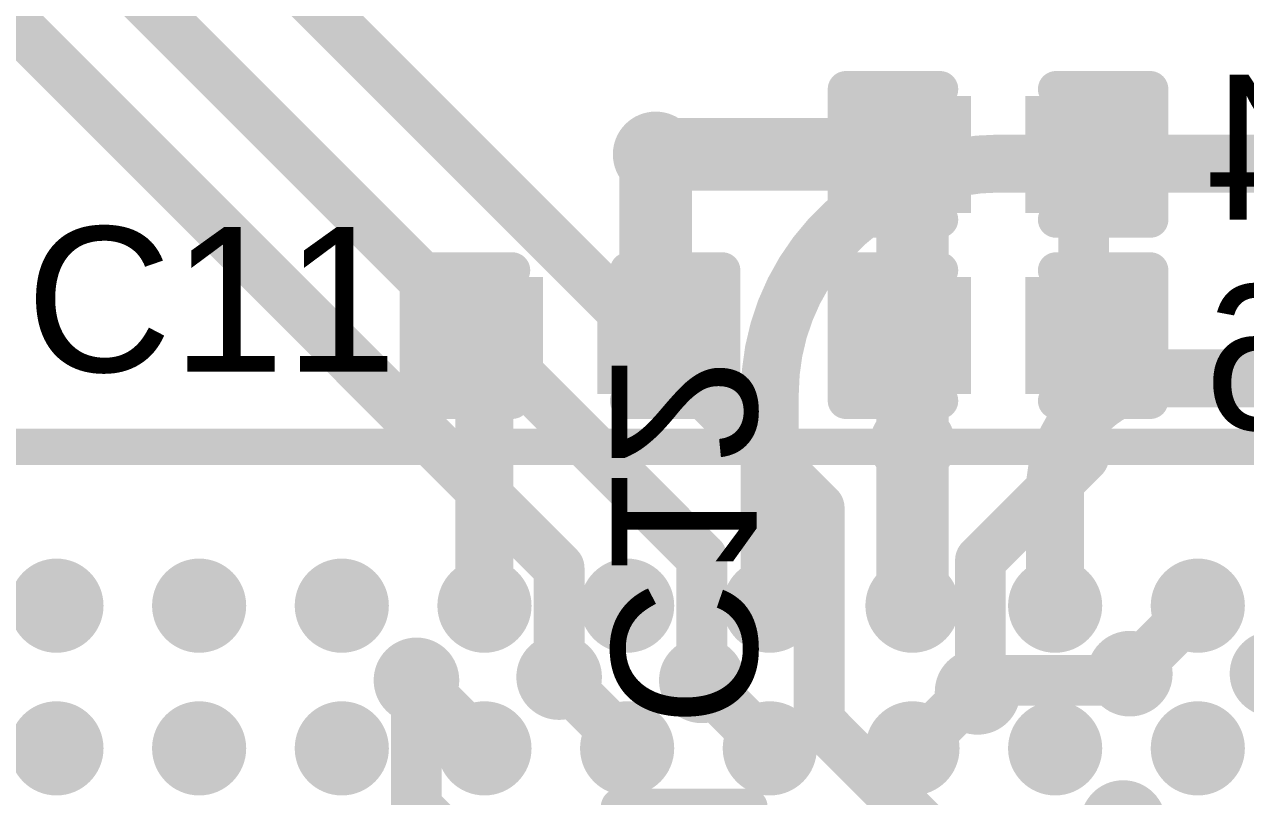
# Model space of a CAD drawing. Header units: inches. Extents: x 28 to 136, y 32 to 73.
# Drawn here: x 42.27 to 46.549, y 64.374 to 67.08 of the extents above; entities that cross this region are included whole.
import ezdxf

# ---------------------------------------------------------------- set-up
doc = ezdxf.new("R2010")
doc.units = ezdxf.units.IN
for name, color, linetype in [('Bottom Layer', 5, 'Continuous'), ('Bottom Overlay', 54, 'Continuous'), ('Bottom Paste', 16, 'Continuous'), ('Bottom Solder', 6, 'Continuous'), ('Top Layer', 1, 'Continuous'), ('Top Overlay', 2, 'Continuous'), ('Top Paste', 8, 'Continuous'), ('Top Solder', 216, 'Continuous'), ('Via Holes', 16, 'Continuous')]:
    doc.layers.add(name, color=color, linetype=linetype)
doc.styles.add('Arial', font='', dxfattribs={"height": 0.2})
doc.styles.get('Arial').set_extended_font_data('Arial')

# ---------------------------------------------------------------- blocks, each defined once
blk = doc.blocks.new('82_VFBGA_7')
at = {"layer": 'Top Layer'}
h = blk.add_hatch(color=1, dxfattribs=at)
edge = h.paths.add_edge_path()
edge.add_arc((-2.25, 2.25), 0.11, 0, 360)
h = blk.add_hatch(color=1, dxfattribs=at)
edge = h.paths.add_edge_path()
edge.add_arc((-1.75, 2.25), 0.11, 0, 360)
h = blk.add_hatch(color=1, dxfattribs=at)
edge = h.paths.add_edge_path()
edge.add_arc((-1.25, 2.25), 0.11, 0, 360)
h = blk.add_hatch(color=1, dxfattribs=at)
edge = h.paths.add_edge_path()
edge.add_arc((-0.75, 2.25), 0.11, 0, 360)
h = blk.add_hatch(color=1, dxfattribs=at)
edge = h.paths.add_edge_path()
edge.add_arc((-0.25, 2.25), 0.11, 0, 360)
h = blk.add_hatch(color=1, dxfattribs=at)
edge = h.paths.add_edge_path()
edge.add_arc((0.25, 2.25), 0.11, 0, 360)
h = blk.add_hatch(color=1, dxfattribs=at)
edge = h.paths.add_edge_path()
edge.add_arc((0.75, 2.25), 0.11, 0, 360)
h = blk.add_hatch(color=1, dxfattribs=at)
edge = h.paths.add_edge_path()
edge.add_arc((1.25, 2.25), 0.11, 0, 360)
h = blk.add_hatch(color=1, dxfattribs=at)
edge = h.paths.add_edge_path()
edge.add_arc((1.75, 2.25), 0.11, 0, 360)
h = blk.add_hatch(color=1, dxfattribs=at)
edge = h.paths.add_edge_path()
edge.add_arc((-2.25, 1.75), 0.11, 0, 360)
h = blk.add_hatch(color=1, dxfattribs=at)
edge = h.paths.add_edge_path()
edge.add_arc((-1.75, 1.75), 0.11, 0, 360)
h = blk.add_hatch(color=1, dxfattribs=at)
edge = h.paths.add_edge_path()
edge.add_arc((-1.25, 1.75), 0.11, 0, 360)
h = blk.add_hatch(color=1, dxfattribs=at)
edge = h.paths.add_edge_path()
edge.add_arc((-0.75, 1.75), 0.11, 0, 360)
h = blk.add_hatch(color=1, dxfattribs=at)
edge = h.paths.add_edge_path()
edge.add_arc((-0.25, 1.75), 0.11, 0, 360)
h = blk.add_hatch(color=1, dxfattribs=at)
edge = h.paths.add_edge_path()
edge.add_arc((0.25, 1.75), 0.11, 0, 360)
h = blk.add_hatch(color=1, dxfattribs=at)
edge = h.paths.add_edge_path()
edge.add_arc((0.75, 1.75), 0.11, 0, 360)
h = blk.add_hatch(color=1, dxfattribs=at)
edge = h.paths.add_edge_path()
edge.add_arc((1.25, 1.75), 0.11, 0, 360)
h = blk.add_hatch(color=1, dxfattribs=at)
edge = h.paths.add_edge_path()
edge.add_arc((1.75, 1.75), 0.11, 0, 360)
at = {"layer": 'Top Paste'}
h = blk.add_hatch(color=8, dxfattribs=at)
edge = h.paths.add_edge_path()
edge.add_arc((-2.25, 2.25), 0.11, 0, 360)
h = blk.add_hatch(color=8, dxfattribs=at)
edge = h.paths.add_edge_path()
edge.add_arc((-1.75, 2.25), 0.11, 0, 360)
h = blk.add_hatch(color=8, dxfattribs=at)
edge = h.paths.add_edge_path()
edge.add_arc((-1.25, 2.25), 0.11, 0, 360)
h = blk.add_hatch(color=8, dxfattribs=at)
edge = h.paths.add_edge_path()
edge.add_arc((-0.75, 2.25), 0.11, 0, 360)
h = blk.add_hatch(color=8, dxfattribs=at)
edge = h.paths.add_edge_path()
edge.add_arc((-0.25, 2.25), 0.11, 0, 360)
h = blk.add_hatch(color=8, dxfattribs=at)
edge = h.paths.add_edge_path()
edge.add_arc((0.25, 2.25), 0.11, 0, 360)
h = blk.add_hatch(color=8, dxfattribs=at)
edge = h.paths.add_edge_path()
edge.add_arc((0.75, 2.25), 0.11, 0, 360)
h = blk.add_hatch(color=8, dxfattribs=at)
edge = h.paths.add_edge_path()
edge.add_arc((1.25, 2.25), 0.11, 0, 360)
h = blk.add_hatch(color=8, dxfattribs=at)
edge = h.paths.add_edge_path()
edge.add_arc((1.75, 2.25), 0.11, 0, 360)
h = blk.add_hatch(color=8, dxfattribs=at)
edge = h.paths.add_edge_path()
edge.add_arc((-2.25, 1.75), 0.11, 0, 360)
h = blk.add_hatch(color=8, dxfattribs=at)
edge = h.paths.add_edge_path()
edge.add_arc((-1.75, 1.75), 0.11, 0, 360)
h = blk.add_hatch(color=8, dxfattribs=at)
edge = h.paths.add_edge_path()
edge.add_arc((-1.25, 1.75), 0.11, 0, 360)
h = blk.add_hatch(color=8, dxfattribs=at)
edge = h.paths.add_edge_path()
edge.add_arc((-0.75, 1.75), 0.11, 0, 360)
h = blk.add_hatch(color=8, dxfattribs=at)
edge = h.paths.add_edge_path()
edge.add_arc((-0.25, 1.75), 0.11, 0, 360)
h = blk.add_hatch(color=8, dxfattribs=at)
edge = h.paths.add_edge_path()
edge.add_arc((0.25, 1.75), 0.11, 0, 360)
h = blk.add_hatch(color=8, dxfattribs=at)
edge = h.paths.add_edge_path()
edge.add_arc((0.75, 1.75), 0.11, 0, 360)
h = blk.add_hatch(color=8, dxfattribs=at)
edge = h.paths.add_edge_path()
edge.add_arc((1.25, 1.75), 0.11, 0, 360)
h = blk.add_hatch(color=8, dxfattribs=at)
edge = h.paths.add_edge_path()
edge.add_arc((1.75, 1.75), 0.11, 0, 360)
at = {"layer": 'Top Solder'}
h = blk.add_hatch(color=216, dxfattribs=at)
edge = h.paths.add_edge_path()
edge.add_arc((-2.25, 2.25), 0.165, 0, 360)
h = blk.add_hatch(color=216, dxfattribs=at)
edge = h.paths.add_edge_path()
edge.add_arc((-1.75, 2.25), 0.165, 0, 360)
h = blk.add_hatch(color=216, dxfattribs=at)
edge = h.paths.add_edge_path()
edge.add_arc((-1.25, 2.25), 0.165, 0, 360)
h = blk.add_hatch(color=216, dxfattribs=at)
edge = h.paths.add_edge_path()
edge.add_arc((-0.75, 2.25), 0.165, 0, 360)
h = blk.add_hatch(color=216, dxfattribs=at)
edge = h.paths.add_edge_path()
edge.add_arc((-0.25, 2.25), 0.165, 0, 360)
h = blk.add_hatch(color=216, dxfattribs=at)
edge = h.paths.add_edge_path()
edge.add_arc((0.25, 2.25), 0.165, 0, 360)
h = blk.add_hatch(color=216, dxfattribs=at)
edge = h.paths.add_edge_path()
edge.add_arc((0.75, 2.25), 0.165, 0, 360)
h = blk.add_hatch(color=216, dxfattribs=at)
edge = h.paths.add_edge_path()
edge.add_arc((1.25, 2.25), 0.165, 0, 360)
h = blk.add_hatch(color=216, dxfattribs=at)
edge = h.paths.add_edge_path()
edge.add_arc((1.75, 2.25), 0.165, 0, 360)
h = blk.add_hatch(color=216, dxfattribs=at)
edge = h.paths.add_edge_path()
edge.add_arc((-2.25, 1.75), 0.165, 0, 360)
h = blk.add_hatch(color=216, dxfattribs=at)
edge = h.paths.add_edge_path()
edge.add_arc((-1.75, 1.75), 0.165, 0, 360)
h = blk.add_hatch(color=216, dxfattribs=at)
edge = h.paths.add_edge_path()
edge.add_arc((-1.25, 1.75), 0.165, 0, 360)
h = blk.add_hatch(color=216, dxfattribs=at)
edge = h.paths.add_edge_path()
edge.add_arc((-0.75, 1.75), 0.165, 0, 360)
h = blk.add_hatch(color=216, dxfattribs=at)
edge = h.paths.add_edge_path()
edge.add_arc((-0.25, 1.75), 0.165, 0, 360)
h = blk.add_hatch(color=216, dxfattribs=at)
edge = h.paths.add_edge_path()
edge.add_arc((0.25, 1.75), 0.165, 0, 360)
h = blk.add_hatch(color=216, dxfattribs=at)
edge = h.paths.add_edge_path()
edge.add_arc((0.75, 1.75), 0.165, 0, 360)
h = blk.add_hatch(color=216, dxfattribs=at)
edge = h.paths.add_edge_path()
edge.add_arc((1.25, 1.75), 0.165, 0, 360)
h = blk.add_hatch(color=216, dxfattribs=at)
edge = h.paths.add_edge_path()
edge.add_arc((1.75, 1.75), 0.165, 0, 360)
at = {"layer": 'Top Overlay', "const_width": 0.127}
blk.add_lwpolyline([(-2.8067, 2.8067), (2.7686, 2.8067)], dxfattribs=at)
blk = doc.blocks.new('C___0201_B_75')
at = {"layer": 'Bottom Layer'}
for points in [[(-0.45, 0.15), (-0.15, 0.15), (-0.15, -0.15), (-0.45, -0.15)], [(0.15, 0.15), (0.45, 0.15), (0.45, -0.15), (0.15, -0.15)]]:
    blk.add_hatch(color=5, dxfattribs=at).paths.add_polyline_path(points)
at = {"layer": 'Bottom Paste'}
for points in [[(-0.45, 0.15), (-0.15, 0.15), (-0.15, -0.15), (-0.45, -0.15)], [(0.15, 0.15), (0.45, 0.15), (0.45, -0.15), (0.15, -0.15)]]:
    blk.add_hatch(color=16, dxfattribs=at).paths.add_polyline_path(points)
at = {"layer": 'Bottom Solder'}
for points in [[(-0.505, 0.205), (-0.095, 0.205), (-0.095, -0.205), (-0.505, -0.205)], [(0.095, 0.205), (0.505, 0.205), (0.505, -0.205), (0.095, -0.205)]]:
    blk.add_hatch(color=6, dxfattribs=at).paths.add_polyline_path(points)
at = {"layer": 'Bottom Overlay', "const_width": 0.127}
for points in [[(-0.2032, 0.2286), (-0.5334, 0.2286)], [(-0.5334, -0.2286), (-0.5334, 0.2286)], [(0.5334, 0.2286), (0.2032, 0.2286)], [(0.5334, -0.2286), (0.5334, 0.2286)], [(-0.2032, -0.2286), (-0.5334, -0.2286)], [(0.5334, -0.2286), (0.2032, -0.2286)]]:
    blk.add_lwpolyline(points, dxfattribs=at)
at = {"layer": 'Bottom Overlay', "const_width": 0.0635}
for points in [[(-0.5651, 0.2286, 1), (-0.5016, 0.2286, 1)], [(-0.5651, 0.2286, 1), (-0.5016, 0.2286, 1)], [(-0.2349, 0.2286, 1), (-0.1714, 0.2286, 1)], [(0.1714, 0.2286, 1), (0.2349, 0.2286, 1)], [(0.5016, 0.2286, 1), (0.5651, 0.2286, 1)], [(0.5016, 0.2286, 1), (0.5651, 0.2286, 1)], [(-0.5651, -0.2286, 1), (-0.5016, -0.2286, 1)], [(-0.5651, -0.2286, 1), (-0.5016, -0.2286, 1)], [(-0.2349, -0.2286, 1), (-0.1714, -0.2286, 1)], [(0.1714, -0.2286, 1), (0.2349, -0.2286, 1)], [(0.5016, -0.2286, 1), (0.5651, -0.2286, 1)], [(0.5016, -0.2286, 1), (0.5651, -0.2286, 1)]]:
    blk.add_lwpolyline(points, format="xyb", close=True, dxfattribs=at)
blk = doc.blocks.new('C___0201_76')
at = {"layer": 'Top Layer'}
for points in [[(-0.45, 0.15), (-0.15, 0.15), (-0.15, -0.15), (-0.45, -0.15)], [(0.15, 0.15), (0.45, 0.15), (0.45, -0.15), (0.15, -0.15)]]:
    blk.add_hatch(color=1, dxfattribs=at).paths.add_polyline_path(points)
at = {"layer": 'Top Paste'}
for points in [[(-0.45, 0.15), (-0.15, 0.15), (-0.15, -0.15), (-0.45, -0.15)], [(0.15, 0.15), (0.45, 0.15), (0.45, -0.15), (0.15, -0.15)]]:
    blk.add_hatch(color=8, dxfattribs=at).paths.add_polyline_path(points)
at = {"layer": 'Top Solder'}
for points in [[(-0.505, 0.205), (-0.095, 0.205), (-0.095, -0.205), (-0.505, -0.205)], [(0.095, 0.205), (0.505, 0.205), (0.505, -0.205), (0.095, -0.205)]]:
    blk.add_hatch(color=216, dxfattribs=at).paths.add_polyline_path(points)
at = {"layer": 'Top Overlay', "const_width": 0.127}
for points in [[(-0.2032, 0.2286), (-0.5334, 0.2286)], [(-0.5334, 0.2286), (-0.5334, -0.2286)], [(0.5334, 0.2286), (0.2032, 0.2286)], [(0.5334, 0.2286), (0.5334, -0.2286)], [(-0.2032, -0.2286), (-0.5334, -0.2286)], [(0.5334, -0.2286), (0.2032, -0.2286)]]:
    blk.add_lwpolyline(points, dxfattribs=at)
at = {"layer": 'Top Overlay', "const_width": 0.0635}
for points in [[(-0.5651, 0.2286, 1), (-0.5016, 0.2286, 1)], [(-0.5651, 0.2286, 1), (-0.5016, 0.2286, 1)], [(-0.2349, 0.2286, 1), (-0.1714, 0.2286, 1)], [(0.1714, 0.2286, 1), (0.2349, 0.2286, 1)], [(0.5016, 0.2286, 1), (0.5651, 0.2286, 1)], [(0.5016, 0.2286, 1), (0.5651, 0.2286, 1)], [(-0.5651, -0.2286, 1), (-0.5016, -0.2286, 1)], [(-0.5651, -0.2286, 1), (-0.5016, -0.2286, 1)], [(-0.2349, -0.2286, 1), (-0.1714, -0.2286, 1)], [(0.1714, -0.2286, 1), (0.2349, -0.2286, 1)], [(0.5016, -0.2286, 1), (0.5651, -0.2286, 1)], [(0.5016, -0.2286, 1), (0.5651, -0.2286, 1)]]:
    blk.add_lwpolyline(points, format="xyb", close=True, dxfattribs=at)
blk = doc.blocks.new('C___0201_B_81')
at = {"layer": 'Bottom Layer'}
for points in [[(-0.45, 0.15), (-0.15, 0.15), (-0.15, -0.15), (-0.45, -0.15)], [(0.15, 0.15), (0.45, 0.15), (0.45, -0.15), (0.15, -0.15)]]:
    blk.add_hatch(color=5, dxfattribs=at).paths.add_polyline_path(points)
at = {"layer": 'Bottom Paste'}
for points in [[(-0.45, 0.15), (-0.15, 0.15), (-0.15, -0.15), (-0.45, -0.15)], [(0.15, 0.15), (0.45, 0.15), (0.45, -0.15), (0.15, -0.15)]]:
    blk.add_hatch(color=16, dxfattribs=at).paths.add_polyline_path(points)
at = {"layer": 'Bottom Solder'}
for points in [[(-0.505, 0.205), (-0.095, 0.205), (-0.095, -0.205), (-0.505, -0.205)], [(0.095, 0.205), (0.505, 0.205), (0.505, -0.205), (0.095, -0.205)]]:
    blk.add_hatch(color=6, dxfattribs=at).paths.add_polyline_path(points)
at = {"layer": 'Bottom Overlay', "const_width": 0.127}
for points in [[(-0.5334, 0.2286), (-0.2032, 0.2286)], [(-0.5334, -0.2286), (-0.5334, 0.2286)], [(0.2032, 0.2286), (0.5334, 0.2286)], [(0.5334, -0.2286), (0.5334, 0.2286)], [(-0.5334, -0.2286), (-0.2032, -0.2286)], [(0.2032, -0.2286), (0.5334, -0.2286)]]:
    blk.add_lwpolyline(points, dxfattribs=at)
at = {"layer": 'Bottom Overlay', "const_width": 0.0635}
for points in [[(-0.5651, 0.2286, 1), (-0.5016, 0.2286, 1)], [(-0.5651, 0.2286, 1), (-0.5016, 0.2286, 1)], [(-0.2349, 0.2286, 1), (-0.1714, 0.2286, 1)], [(0.1714, 0.2286, 1), (0.2349, 0.2286, 1)], [(0.5016, 0.2286, 1), (0.5651, 0.2286, 1)], [(0.5016, 0.2286, 1), (0.5651, 0.2286, 1)], [(-0.5651, -0.2286, 1), (-0.5016, -0.2286, 1)], [(-0.5651, -0.2286, 1), (-0.5016, -0.2286, 1)], [(-0.2349, -0.2286, 1), (-0.1714, -0.2286, 1)], [(0.1714, -0.2286, 1), (0.2349, -0.2286, 1)], [(0.5016, -0.2286, 1), (0.5651, -0.2286, 1)], [(0.5016, -0.2286, 1), (0.5651, -0.2286, 1)]]:
    blk.add_lwpolyline(points, format="xyb", close=True, dxfattribs=at)
blk = doc.blocks.new('C___0201_B_83')
at = {"layer": 'Bottom Layer'}
for points in [[(-0.45, 0.15), (-0.15, 0.15), (-0.15, -0.15), (-0.45, -0.15)], [(0.15, 0.15), (0.45, 0.15), (0.45, -0.15), (0.15, -0.15)]]:
    blk.add_hatch(color=5, dxfattribs=at).paths.add_polyline_path(points)
at = {"layer": 'Bottom Paste'}
for points in [[(-0.45, 0.15), (-0.15, 0.15), (-0.15, -0.15), (-0.45, -0.15)], [(0.15, 0.15), (0.45, 0.15), (0.45, -0.15), (0.15, -0.15)]]:
    blk.add_hatch(color=16, dxfattribs=at).paths.add_polyline_path(points)
at = {"layer": 'Bottom Solder'}
for points in [[(-0.505, 0.205), (-0.095, 0.205), (-0.095, -0.205), (-0.505, -0.205)], [(0.095, 0.205), (0.505, 0.205), (0.505, -0.205), (0.095, -0.205)]]:
    blk.add_hatch(color=6, dxfattribs=at).paths.add_polyline_path(points)
at = {"layer": 'Bottom Overlay', "const_width": 0.127}
for points in [[(-0.5334, 0.2286), (-0.2032, 0.2286)], [(-0.5334, -0.2286), (-0.5334, 0.2286)], [(0.2032, 0.2286), (0.5334, 0.2286)], [(0.5334, -0.2286), (0.5334, 0.2286)], [(-0.5334, -0.2286), (-0.2032, -0.2286)], [(0.2032, -0.2286), (0.5334, -0.2286)]]:
    blk.add_lwpolyline(points, dxfattribs=at)
at = {"layer": 'Bottom Overlay', "const_width": 0.0635}
for points in [[(-0.5651, 0.2286, 1), (-0.5016, 0.2286, 1)], [(-0.5651, 0.2286, 1), (-0.5016, 0.2286, 1)], [(-0.2349, 0.2286, 1), (-0.1714, 0.2286, 1)], [(0.1714, 0.2286, 1), (0.2349, 0.2286, 1)], [(0.5016, 0.2286, 1), (0.5651, 0.2286, 1)], [(0.5016, 0.2286, 1), (0.5651, 0.2286, 1)], [(-0.5651, -0.2286, 1), (-0.5016, -0.2286, 1)], [(-0.5651, -0.2286, 1), (-0.5016, -0.2286, 1)], [(-0.2349, -0.2286, 1), (-0.1714, -0.2286, 1)], [(0.1714, -0.2286, 1), (0.2349, -0.2286, 1)], [(0.5016, -0.2286, 1), (0.5651, -0.2286, 1)], [(0.5016, -0.2286, 1), (0.5651, -0.2286, 1)]]:
    blk.add_lwpolyline(points, format="xyb", close=True, dxfattribs=at)

msp = doc.modelspace()

# ---------------------------------------------------------------- hatches: boundary and pattern name
at = {"layer": 'Bottom Layer'}
h = msp.add_hatch(color=5, dxfattribs=at)
edge = h.paths.add_edge_path()
edge.add_arc((44.4818, 66.6242), 0.15, 0, 360)
h = msp.add_hatch(color=5, dxfattribs=at)
edge = h.paths.add_edge_path()
edge.add_arc((45.3818, 65.6082), 0.15, 0, 360)
h = msp.add_hatch(color=5, dxfattribs=at)
edge = h.paths.add_edge_path()
edge.add_arc((43.6435, 64.7811), 0.15, 0, 360)
h = msp.add_hatch(color=5, dxfattribs=at)
edge = h.paths.add_edge_path()
edge.add_arc((44.1435, 64.7925), 0.15, 0, 360)
h = msp.add_hatch(color=5, dxfattribs=at)
edge = h.paths.add_edge_path()
edge.add_arc((44.6435, 64.7811), 0.15, 0, 360)
h = msp.add_hatch(color=5, dxfattribs=at)
edge = h.paths.add_edge_path()
edge.add_arc((46.1435, 64.8045), 0.15, 0, 360)
h = msp.add_hatch(color=5, dxfattribs=at)
edge = h.paths.add_edge_path()
edge.add_arc((46.6435, 64.8045), 0.15, 0, 360)
h = msp.add_hatch(color=5, dxfattribs=at)
edge = h.paths.add_edge_path()
edge.add_arc((45.61, 64.7407), 0.15, 0, 360)
h = msp.add_hatch(color=5, dxfattribs=at)
edge = h.paths.add_edge_path()
edge.add_arc((46.1201, 64.2811), 0.15, 0, 360)
at = {"layer": 'Top Layer'}
h = msp.add_hatch(color=1, dxfattribs=at)
edge = h.paths.add_edge_path()
edge.add_arc((44.4818, 66.6242), 0.15, 0, 360)
h = msp.add_hatch(color=1, dxfattribs=at)
edge = h.paths.add_edge_path()
edge.add_arc((45.3818, 65.6082), 0.15, 0, 360)
h = msp.add_hatch(color=1, dxfattribs=at)
edge = h.paths.add_edge_path()
edge.add_arc((43.6435, 64.7811), 0.15, 0, 360)
h = msp.add_hatch(color=1, dxfattribs=at)
edge = h.paths.add_edge_path()
edge.add_arc((44.1435, 64.7925), 0.15, 0, 360)
h = msp.add_hatch(color=1, dxfattribs=at)
edge = h.paths.add_edge_path()
edge.add_arc((44.6435, 64.7811), 0.15, 0, 360)
h = msp.add_hatch(color=1, dxfattribs=at)
edge = h.paths.add_edge_path()
edge.add_arc((46.1435, 64.8045), 0.15, 0, 360)
h = msp.add_hatch(color=1, dxfattribs=at)
edge = h.paths.add_edge_path()
edge.add_arc((46.6435, 64.8045), 0.15, 0, 360)
h = msp.add_hatch(color=1, dxfattribs=at)
edge = h.paths.add_edge_path()
edge.add_arc((45.61, 64.7407), 0.15, 0, 360)
h = msp.add_hatch(color=1, dxfattribs=at)
edge = h.paths.add_edge_path()
edge.add_arc((46.1201, 64.2811), 0.15, 0, 360)
at = {"layer": 'Via Holes'}
h = msp.add_hatch(color=7, dxfattribs=at)
edge = h.paths.add_edge_path()
edge.add_arc((44.4818, 66.6242), 0.075, 0, 360)
h = msp.add_hatch(color=7, dxfattribs=at)
edge = h.paths.add_edge_path()
edge.add_arc((45.3818, 65.6082), 0.075, 0, 360)
h = msp.add_hatch(color=7, dxfattribs=at)
edge = h.paths.add_edge_path()
edge.add_arc((43.6435, 64.7811), 0.075, 0, 360)
h = msp.add_hatch(color=7, dxfattribs=at)
edge = h.paths.add_edge_path()
edge.add_arc((44.1435, 64.7925), 0.075, 0, 360)
h = msp.add_hatch(color=7, dxfattribs=at)
edge = h.paths.add_edge_path()
edge.add_arc((44.6435, 64.7811), 0.075, 0, 360)
h = msp.add_hatch(color=7, dxfattribs=at)
edge = h.paths.add_edge_path()
edge.add_arc((46.1435, 64.8045), 0.075, 0, 360)
h = msp.add_hatch(color=7, dxfattribs=at)
edge = h.paths.add_edge_path()
edge.add_arc((45.61, 64.7407), 0.075, 0, 360)

# ---------------------------------------------------------------- linework, layer by layer
at = {"layer": 'Bottom Layer'}
for points, const_width in [([(41.0942, 68.2244), (44.1435, 65.175)], 0.1778), ([(43.0729, 67.3676), (45.0549, 65.3856)], 0.1778), ([(42.5704, 67.2841), (44.6435, 65.211)], 0.1778), ([(44.4818, 66.6242), (44.4818, 66.6366)], 0.254), ([(44.4818, 66.6242), (45.3818, 66.6242)], 0.254), ([(45.3818, 65.9892), (45.3818, 66.6242)], 0.254), ([(45.9818, 65.9892), (45.9818, 66.6242)], 0.1778), ([(45.3818, 65.6082), (45.3818, 65.9892)], 0.254), ([(45.9818, 65.5638), (45.9818, 65.9892)], 0.1778), ([(45.6201, 65.202), (45.9818, 65.5638)], 0.1778), ([(45.0549, 64.6373), (45.0549, 65.3856)], 0.1778), ([(44.6435, 64.7811), (44.6435, 65.211)], 0.1778), ([(45.6201, 64.7508), (45.6201, 65.202)], 0.1778), ([(44.1435, 64.7925), (44.1435, 65.175)], 0.1778), ([(46.087, 64.7811), (46.1105, 64.8045)], 0.1778), ([(46.1105, 64.8045), (46.1435, 64.8045)], 0.1778), ([(43.6435, 64.3375), (43.6435, 64.7811)], 0.1778), ([(45.61, 64.7407), (45.6201, 64.7508)], 0.1778), ([(45.6201, 64.7811), (46.087, 64.7811)], 0.1778), ([(45.0549, 64.6373), (45.6435, 64.0487)], 0.1778), ([(43.6435, 64.3375), (43.8762, 64.1048)], 0.1778)]:
    msp.add_lwpolyline(points, dxfattribs=dict(at, const_width=const_width))
for points, const_width in [([(44.4183, 66.6366, 1), (44.5453, 66.6366, 1)], 0.127), ([(44.4183, 66.6242, 1), (44.5453, 66.6242, 1)], 0.127), ([(44.4183, 66.6242, 1), (44.5453, 66.6242, 1)], 0.127), ([(45.3183, 66.6242, 1), (45.4453, 66.6242, 1)], 0.127), ([(45.3183, 66.6242, 1), (45.4453, 66.6242, 1)], 0.127), ([(45.9374, 66.6242, 1), (46.0263, 66.6242, 1)], 0.0889), ([(45.3183, 65.9892, 1), (45.4453, 65.9892, 1)], 0.127), ([(45.3183, 65.9892, 1), (45.4453, 65.9892, 1)], 0.127), ([(45.9374, 65.9892, 1), (46.0263, 65.9892, 1)], 0.0889), ([(45.9374, 65.9892, 1), (46.0263, 65.9892, 1)], 0.0889), ([(45.3183, 65.6082, 1), (45.4453, 65.6082, 1)], 0.127), ([(45.9374, 65.5638, 1), (46.0263, 65.5638, 1)], 0.0889), ([(45.9374, 65.5638, 1), (46.0263, 65.5638, 1)], 0.0889), ([(45.0105, 65.3856, 1), (45.0994, 65.3856, 1)], 0.0889), ([(45.0105, 65.3856, 1), (45.0994, 65.3856, 1)], 0.0889), ([(44.5991, 65.211, 1), (44.688, 65.211, 1)], 0.0889), ([(44.5991, 65.211, 1), (44.688, 65.211, 1)], 0.0889), ([(45.5756, 65.202, 1), (45.6645, 65.202, 1)], 0.0889), ([(45.5756, 65.202, 1), (45.6645, 65.202, 1)], 0.0889), ([(44.0991, 65.175, 1), (44.188, 65.175, 1)], 0.0889), ([(44.0991, 65.175, 1), (44.188, 65.175, 1)], 0.0889), ([(44.0991, 64.7925, 1), (44.188, 64.7925, 1)], 0.0889), ([(46.066, 64.8045, 1), (46.1549, 64.8045, 1)], 0.0889), ([(46.066, 64.8045, 1), (46.1549, 64.8045, 1)], 0.0889), ([(46.0991, 64.8045, 1), (46.188, 64.8045, 1)], 0.0889), ([(43.5991, 64.7811, 1), (43.688, 64.7811, 1)], 0.0889), ([(44.5991, 64.7811, 1), (44.688, 64.7811, 1)], 0.0889), ([(45.5756, 64.7811, 1), (45.6645, 64.7811, 1)], 0.0889), ([(45.5756, 64.7508, 1), (45.6645, 64.7508, 1)], 0.0889), ([(45.5756, 64.7508, 1), (45.6645, 64.7508, 1)], 0.0889), ([(46.0426, 64.7811, 1), (46.1315, 64.7811, 1)], 0.0889), ([(46.0426, 64.7811, 1), (46.1315, 64.7811, 1)], 0.0889), ([(45.5656, 64.7407, 1), (45.6545, 64.7407, 1)], 0.0889), ([(45.0105, 64.6373, 1), (45.0994, 64.6373, 1)], 0.0889), ([(45.0105, 64.6373, 1), (45.0994, 64.6373, 1)], 0.0889), ([(43.5991, 64.3375, 1), (43.688, 64.3375, 1)], 0.0889), ([(43.5991, 64.3375, 1), (43.688, 64.3375, 1)], 0.0889)]:
    msp.add_lwpolyline(points, format="xyb", close=True, dxfattribs=dict(at, const_width=const_width))
at = {"layer": 'Top Layer'}
for points, const_width in [([(44.4818, 65.9892), (44.4818, 66.6242)], 0.254), ([(45.688, 66.5922), (51.5379, 66.5922)], 0.2032), ([(43.8818, 65.0428), (43.8818, 65.9892)], 0.2032), ([(46.2718, 65.8392), (51.1891, 65.8392)], 0.2032), ([(44.8818, 65.0428), (44.8818, 65.786)], 0.2032), ([(45.3818, 65.0428), (45.3818, 65.6082)], 0.254), ([(45.8818, 65.0428), (45.8818, 65.4492)], 0.2032), ([(46.1435, 64.8045), (46.3818, 65.0428)], 0.1778), ([(44.1435, 64.7925), (44.3818, 64.5542)], 0.1778), ([(43.6435, 64.7811), (43.8818, 64.5428)], 0.1778), ([(44.6435, 64.7811), (44.8818, 64.5428)], 0.1778), ([(45.3932, 64.5428), (45.5912, 64.7407)], 0.1778), ([(45.5912, 64.7407), (45.61, 64.7407)], 0.1778), ([(45.3818, 64.5428), (45.3932, 64.5428)], 0.1778)]:
    msp.add_lwpolyline(points, dxfattribs=dict(at, const_width=const_width))
for points, const_width in [([(44.4183, 66.6242, 1), (44.5453, 66.6242, 1)], 0.127), ([(45.6372, 66.5922, 1), (45.7388, 66.5922, 1)], 0.1016), ([(45.6372, 66.5922, 1), (45.7388, 66.5922, 1)], 0.1016), ([(43.831, 65.9892, 1), (43.9326, 65.9892, 1)], 0.1016), ([(44.4183, 65.9892, 1), (44.5453, 65.9892, 1)], 0.127), ([(46.221, 65.8392, 1), (46.3226, 65.8392, 1)], 0.1016), ([(46.221, 65.8392, 1), (46.3226, 65.8392, 1)], 0.1016), ([(44.831, 65.786, 1), (44.9326, 65.786, 1)], 0.1016), ([(44.831, 65.786, 1), (44.9326, 65.786, 1)], 0.1016), ([(45.3183, 65.6082, 1), (45.4453, 65.6082, 1)], 0.127), ([(45.831, 65.4492, 1), (45.9326, 65.4492, 1)], 0.1016), ([(45.831, 65.4492, 1), (45.9326, 65.4492, 1)], 0.1016), ([(43.831, 65.0428, 1), (43.9326, 65.0428, 1)], 0.1016), ([(44.831, 65.0428, 1), (44.9326, 65.0428, 1)], 0.1016), ([(45.3183, 65.0428, 1), (45.4453, 65.0428, 1)], 0.127), ([(45.831, 65.0428, 1), (45.9326, 65.0428, 1)], 0.1016), ([(46.3373, 65.0428, 1), (46.4262, 65.0428, 1)], 0.0889), ([(44.0991, 64.7925, 1), (44.188, 64.7925, 1)], 0.0889), ([(46.0991, 64.8045, 1), (46.188, 64.8045, 1)], 0.0889), ([(43.5991, 64.7811, 1), (43.688, 64.7811, 1)], 0.0889), ([(44.5991, 64.7811, 1), (44.688, 64.7811, 1)], 0.0889), ([(45.5467, 64.7407, 1), (45.6356, 64.7407, 1)], 0.0889), ([(45.5467, 64.7407, 1), (45.6356, 64.7407, 1)], 0.0889), ([(45.5656, 64.7407, 1), (45.6545, 64.7407, 1)], 0.0889), ([(43.8373, 64.5428, 1), (43.9262, 64.5428, 1)], 0.0889), ([(44.3374, 64.5542, 1), (44.4263, 64.5542, 1)], 0.0889), ([(44.8373, 64.5428, 1), (44.9263, 64.5428, 1)], 0.0889), ([(45.3374, 64.5428, 1), (45.4263, 64.5428, 1)], 0.0889), ([(45.3488, 64.5428, 1), (45.4377, 64.5428, 1)], 0.0889), ([(45.3488, 64.5428, 1), (45.4377, 64.5428, 1)], 0.0889)]:
    msp.add_lwpolyline(points, format="xyb", close=True, dxfattribs=dict(at, const_width=const_width))
at = {"layer": 'Top Layer', "const_width": 0.2032}
for points in [[(44.8818, 65.786, -0.414214), (45.688, 66.5922)], [(45.8818, 65.4492, -0.414214), (46.2718, 65.8392)]]:
    msp.add_lwpolyline(points, format="xyb", dxfattribs=at)

# ---------------------------------------------------------------- block references
for name, p in [('C___0201_B_83', (45.6818, 66.6242)), ('C___0201_B_81', (45.6818, 65.9892)), ('82_VFBGA_7', (44.6318, 62.7928))]:
    msp.add_blockref(name, p)
for name, p, rotation in [('C___0201_76', (44.1818, 65.9892), 180), ('C___0201_B_75', (44.5818, 63.8048), 270)]:
    msp.add_blockref(name, p, dxfattribs=dict(rotation=rotation))

# ---------------------------------------------------------------- texts
at = {"layer": 'Bottom Overlay', "style": 'Arial', "text_generation_flag": 2}
for s, p in [('C4', (47.3116, 66.3957)), ('C6', (47.3116, 65.6591))]:
    msp.add_text(s, height=0.508, dxfattribs=at).set_placement(p)
msp.add_text('C12', height=0.508, rotation=270, dxfattribs=at).set_placement((44.3279, 64.6178))
at = {"layer": 'Top Overlay', "style": 'Arial'}
msp.add_text('C11', height=0.508, dxfattribs=at).set_placement((42.2742, 65.8623))

doc.saveas('drawing.dxf')
